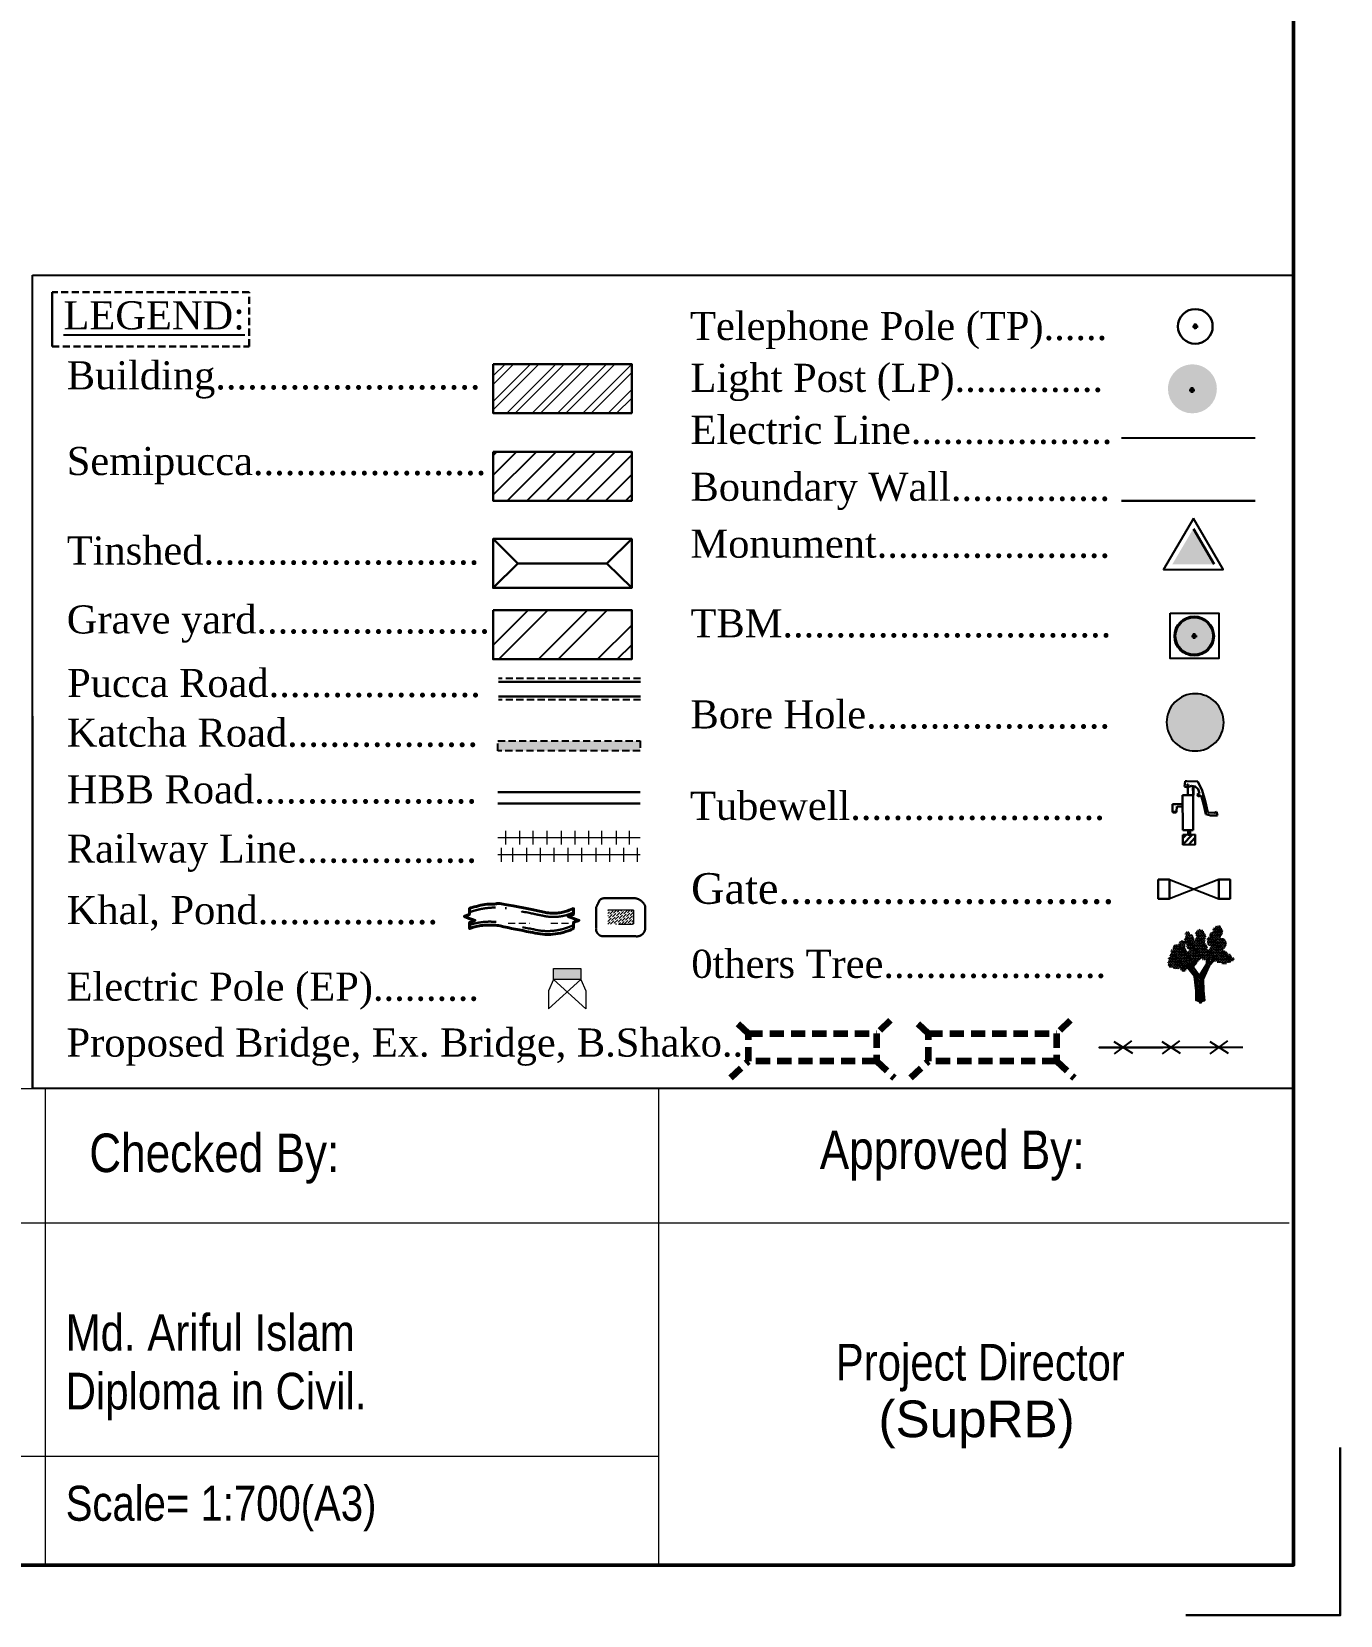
# Model space of a CAD drawing. Header units: inches. Extents: x 771028 to 773337, y 2500430 to 2500783.
# Drawn here: x 772496.1 to 772588.3, y 2500429.9 to 2500541.5 of the extents above; entities that cross this region are included whole.
import ezdxf
from ezdxf.enums import TextEntityAlignment as Align

# ---------------------------------------------------------------- set-up
doc = ezdxf.new("R2010")
doc.units = ezdxf.units.IN
doc.header["$MEASUREMENT"] = 0
doc.header["$PDMODE"] = 98
doc.header["$PDSIZE"] = 0.2
doc.linetypes.add('DASHED', pattern=[0.75, 0.5, -0.25])
doc.linetypes.add('DASHED2', pattern=[0.375, 0.25, -0.125])
for name, color, linetype in [('BM_TBM', 1, 'Continuous'), ('BORE HOLE', 1, 'Continuous'), ('Boundary wall', 7, 'Continuous'), ('Building', 5, 'Continuous'), ('Electric_Line', 214, 'Continuous'), ('Grave yard', 88, 'Continuous'), ('katcha road', 3, 'Continuous'), ('Layout_Text', 7, 'Continuous'), ('LIGHT_POST', 1, 'Continuous'), ('OTHER', 7, 'Continuous'), ('POND', 4, 'Continuous'), ('proposed', 1, 'Continuous'), ('Telephone_Pole', 70, 'Continuous'), ('text', 7, 'Continuous'), ('TEXTO', 7, 'Continuous'), ('Tree', 3, 'Continuous'), ('Tubewell', 112, 'Continuous'), ('Water Body', 4, 'Continuous')]:
    doc.layers.add(name, color=color, linetype=linetype)
for name, color, linetype, lineweight in [('Electric Pole', 20, 'Continuous', 15), ('Ex. Bridge', 212, 'DASHED', 30), ('Gate', 7, 'Continuous', 25), ('HBB Road', 24, 'Continuous', 5), ('KHAL+RIVER BANK', 160, 'Continuous', 18), ('Pucca Road', 12, 'Continuous', 30), ('Railway Line', 220, 'Continuous', 25), ('SEMI_PUCCA', 66, 'Continuous', 30), ('SHED', 7, 'Continuous', 30), ('TBM', 1, 'Continuous', 30), ('Water Line', 4, 'DASHED', 18)]:
    doc.layers.add(name, color=color, linetype=linetype, lineweight=lineweight)
doc.styles.add('SWIS', font='swissc.ttf')
doc.styles.add('TR', font='times.ttf')

# ---------------------------------------------------------------- blocks, each defined once
blk = doc.blocks.new('sdfsd')
at = {"layer": 'Tubewell', "color": 0, "lineweight": 30}
for p, q in [((685271.987, 2622810.672), (685271.428, 2622810.668)), ((685271.428, 2622810.668), (685271.444, 2622808.781)), ((685271.572, 2622811.423), (685271.535, 2622811.132)), ((685271.535, 2622811.132), (685271.706, 2622811.082)), ((685271.65, 2622811.421), (685271.572, 2622811.423)), ((685271.65, 2622811.421), (685272.238, 2622811.399)), ((685271.706, 2622810.951), (685271.705, 2622811.212)), ((685271.706, 2622811.082), (685271.77, 2622811.121)), ((685271.708, 2622810.67), (685271.706, 2622810.951)), ((685271.914, 2622811.175), (685271.77, 2622811.121)), ((685272.11, 2622811.137), (685271.914, 2622811.175)), ((685271.983, 2622811.156), (685271.987, 2622810.672)), ((685272.012, 2622811.156), (685271.983, 2622811.156)), ((685271.987, 2622810.672), (685272.016, 2622810.673)), ((685272.003, 2622808.785), (685271.987, 2622810.672)), ((685272.016, 2622810.673), (685272.012, 2622811.156)), ((685272.268, 2622810.995), (685272.11, 2622811.137)), ((685272.205, 2622810.694), (685272.335, 2622810.747)), ((685272.258, 2622810.59), (685272.205, 2622810.694)), ((685272.238, 2622811.399), (685272.478, 2622810.918)), ((685272.425, 2622810.653), (685272.258, 2622810.59)), ((685272.335, 2622810.747), (685272.268, 2622810.995)), ((685272.563, 2622810.122), (685272.425, 2622810.653)), ((685272.478, 2622810.918), (685272.639, 2622810.358)), ((685271.072, 2622810.188), (685270.876, 2622810.179)), ((685270.876, 2622810.179), (685270.879, 2622809.781)), ((685270.876, 2622810.179), (685270.876, 2622810.179)), ((685270.88, 2622809.774), (685271.102, 2622809.783)), ((685271.432, 2622810.204), (685271.072, 2622810.188)), ((685271.102, 2622809.783), (685271.112, 2622810.058)), ((685271.112, 2622810.058), (685271.433, 2622810.06)), ((685272.685, 2622809.653), (685272.563, 2622810.122)), ((685272.639, 2622810.358), (685272.788, 2622809.732)), ((685273.142, 2622809.709), (685273.246, 2622809.762)), ((685273.246, 2622809.762), (685273.3, 2622809.58)), ((685272.934, 2622809.577), (685272.685, 2622809.653)), ((685272.788, 2622809.732), (685273.142, 2622809.709)), ((685273.3, 2622809.58), (685272.934, 2622809.577)), ((685271.444, 2622808.781), (685272.003, 2622808.785)), ((685272.105, 2622808.544), (685271.444, 2622808.538)), ((685271.444, 2622808.538), (685271.449, 2622808.005)), ((685271.446, 2622808.349), (685271.62, 2622808.54)), ((685271.449, 2622808.007), (685271.937, 2622808.542)), ((685271.723, 2622808.783), (685271.725, 2622808.54)), ((685271.725, 2622808.54), (685271.842, 2622808.541)), ((685271.763, 2622808.007), (685272.106, 2622808.383)), ((685271.842, 2622808.541), (685271.84, 2622808.784)), ((685272.109, 2622808.01), (685272.105, 2622808.544)), ((685271.449, 2622808.005), (685272.109, 2622808.01)), ((685272.08, 2622808.01), (685272.109, 2622808.041))]:
    blk.add_line(p, q, dxfattribs=at)
for centre, major_axis, ratio, start_param, end_param in [((685271.705, 2622811.212), (0.0253, 0.0253), 1, 6.28318530692002, 12.56637061409961), ((685270.991, 2622809.782), (0.111, 0.001), 0.503998, 3.140941, 6.283186)]:
    blk.add_ellipse(centre, major_axis=major_axis, ratio=ratio, start_param=start_param, end_param=end_param, dxfattribs=at)
blk = doc.blocks.new('eeee')
at = {"layer": 'Electric Pole'}
for p, q in [((353314.022, 2673550.959), (353313.7, 2673550.259)), ((353313.7, 2673549.119), (353315.739, 2673550.959)), ((353314.022, 2673551.649), (353315.739, 2673551.649)), ((353314.022, 2673550.959), (353314.022, 2673551.649)), ((353315.739, 2673550.959), (353314.022, 2673550.959)), ((353316.061, 2673549.119), (353314.022, 2673550.959)), ((353315.739, 2673551.649), (353315.739, 2673550.959)), ((353315.739, 2673550.959), (353316.061, 2673550.259)), ((353313.7, 2673550.259), (353313.7, 2673549.119)), ((353316.061, 2673550.259), (353316.061, 2673549.119))]:
    blk.add_line(p, q, dxfattribs=at)
blk.add_solid([(353314.022, 2673551.649), (353315.739, 2673551.649), (353314.022, 2673550.959), (353315.739, 2673550.959)], dxfattribs=at)
blk = doc.blocks.new('dsfsd')
at = {"layer": 'LIGHT_POST'}
h = blk.add_hatch(color=5, dxfattribs=at)
h.set_gradient(color1=(0, 0, 255), color2=(56, 172, 6), tint=1, name='SPHERICAL')
edge = h.paths.add_edge_path()
edge.add_ellipse((726561.434, 2601765.061), major_axis=(-0.522, 0.522), ratio=1, start_angle=225, end_angle=405)
edge.add_ellipse((726561.434, 2601765.061), major_axis=(-0.522, 0.522), ratio=1, start_angle=45, end_angle=225)
blk.add_point((726561.423, 2601765.025), dxfattribs=at)
blk = doc.blocks.new('t')
at = {"layer": 'Tree'}
h = blk.add_hatch(dxfattribs=at)
h.set_pattern_fill('TRIANG', color=3, scale=0.184834, angle=0.58619, style=0)
h.set_pattern_definition([(60.5862, (781623.7387, 2539789.74409), (-0.0491814, 0.0832069), [0.0483275, -0.0483275]), (120.5862, (781623.7387, 2539789.74409), (-0.09665, -0.0009888), [0.0483275, -0.0483275]), (0.5862, (781623.71411, 2539789.78569), (0.0474686, 0.0841957), [0.0483275, -0.0483275])])
edge = h.paths.add_edge_path()
edge.add_ellipse((781624.834, 2539792.689), major_axis=(-0.0326, 0.0326), ratio=0.999999, start_angle=162.44681, end_angle=175.46993, ccw=False)
edge.add_ellipse((781625.035, 2539792.391), major_axis=(0.222, 0.222), ratio=0.999996, start_angle=438.00421, end_angle=439.91263, ccw=False)
edge.add_ellipse((781624.834, 2539792.689), major_axis=(-0.0326, 0.0326), ratio=1, start_angle=175.46993, end_angle=272.44682)
edge.add_ellipse((781624.87, 2539793.12), major_axis=(-0.28, 0.28), ratio=1, start_angle=134.25014, end_angle=244.25014)
edge.add_ellipse((781624.96, 2539793.087), major_axis=(-0.232, 0.232), ratio=1, start_angle=254.88214, end_angle=331.83745)
edge.add_ellipse((781624.721, 2539793.451), major_axis=(-0.108, 0.108), ratio=1, start_angle=205.97149, end_angle=240.7481)
edge.add_ellipse((781624.666, 2539793.82), major_axis=(-0.272, 0.272), ratio=1, start_angle=166.7032, end_angle=276.7032)
edge.add_ellipse((781624.807, 2539793.788), major_axis=(0.246, 0.246), ratio=1, start_angle=28.7113, end_angle=138.7113)
edge.add_ellipse((781624.485, 2539793.584), major_axis=(0.13, 0.13), ratio=1, start_angle=53.08468, end_angle=163.08468)
edge.add_ellipse((781624.342, 2539793.303), major_axis=(-0.138, 0.138), ratio=1, start_angle=-39.42408, end_angle=70.57592)
edge.add_ellipse((781624.402, 2539793.179), major_axis=(-0.17, 0.17), ratio=1, start_angle=35.61924, end_angle=141.04242)
edge.add_ellipse((781624.463, 2539792.763), major_axis=(-0.128, 0.128), ratio=1, start_angle=320.30096, end_angle=326.3607, ccw=False)
edge.add_ellipse((781624.402, 2539793.179), major_axis=(-0.17, 0.17), ratio=1, start_angle=141.04242, end_angle=145.61924, ccw=False)
edge.add_ellipse((781624.463, 2539792.763), major_axis=(0.128, 0.128), ratio=1, start_angle=56.3607, end_angle=160.30096)
edge.add_ellipse((781624.177, 2539792.43), major_axis=(-0.2, 0.2), ratio=1, start_angle=-70.51537, end_angle=-34.55421)
edge.add_ellipse((781623.806, 2539792.815), major_axis=(0.238, 0.238), ratio=1, start_angle=296.63219, end_angle=355.99586)
edge.add_ellipse((781623.9, 2539792.945), major_axis=(-0.13, 0.13), ratio=1, start_angle=254.47768, end_angle=302.80895)
edge.add_ellipse((781623.784, 2539793.29), major_axis=(-0.16, 0.16), ratio=1, start_angle=178.22973, end_angle=239.0569)
edge.add_ellipse((781624, 2539793.35), major_axis=(-0.00461, 0.00461), ratio=1, start_angle=170.58618, end_angle=280.58619)
edge.add_ellipse((781623.65, 2539793.535), major_axis=(-0.28, 0.28), ratio=1, start_angle=198.02079, end_angle=308.02079)
edge.add_ellipse((781623.76, 2539793.652), major_axis=(-0.2, 0.2), ratio=1, start_angle=-32.46312, end_angle=77.53688)
edge.add_ellipse((781623.678, 2539793.292), major_axis=(-0.184, 0.184), ratio=1, start_angle=-7.98006, end_angle=68.06958)
edge.add_ellipse((781623.382, 2539793.042), major_axis=(0.111, 0.111), ratio=1, start_angle=23.92238, end_angle=76.16713)
edge.add_ellipse((781623.231, 2539793.296), major_axis=(-0.0972, 0.0972), ratio=1, start_angle=165.13961, end_angle=275.13961)
edge.add_ellipse((781623.174, 2539793.458), major_axis=(-0.11, 0.11), ratio=1, start_angle=203.64027, end_angle=313.64027)
edge.add_ellipse((781622.987, 2539793.589), major_axis=(0.136, 0.136), ratio=1, start_angle=322.31302, end_angle=432.31302)
edge.add_ellipse((781622.963, 2539793.67), major_axis=(0.0783, 0.0783), ratio=1, start_angle=80.58619, end_angle=190.58619)
edge.add_ellipse((781622.938, 2539793.526), major_axis=(0.0461, 0.0461), ratio=1, start_angle=80.58619, end_angle=190.58619)
edge.add_ellipse((781623.056, 2539793.278), major_axis=(0.175, 0.175), ratio=1, start_angle=83.60245, end_angle=193.60245)
edge.add_ellipse((781623.243, 2539793.028), major_axis=(-0.225, 0.225), ratio=1, start_angle=38.10867, end_angle=119.81688)
edge.add_ellipse((781623.234, 2539792.54), major_axis=(-0.138, 0.138), ratio=1, start_angle=-22.61366, end_angle=41.38805)
edge.add_ellipse((781622.956, 2539792.56), major_axis=(-0.0591, 0.0591), ratio=1, start_angle=219.96864, end_angle=331.95863)
edge.add_ellipse((781622.796, 2539792.671), major_axis=(-0.098, 0.098), ratio=1, start_angle=211.80488, end_angle=321.80488)
edge.add_ellipse((781622.551, 2539793.006), major_axis=(0.213, 0.213), ratio=1, start_angle=274.33771, end_angle=384.33771)
edge.add_ellipse((781622.722, 2539793.086), major_axis=(0.15, 0.15), ratio=1, start_angle=62.68816, end_angle=153.15745)
edge.add_ellipse((781622.428, 2539792.93), major_axis=(-0.0909, 0.0909), ratio=1, start_angle=236.64823, end_angle=269.19738, ccw=False)
edge.add_ellipse((781622.722, 2539793.086), major_axis=(0.15, 0.15), ratio=1, start_angle=153.15745, end_angle=172.68816, ccw=False)
edge.add_ellipse((781622.428, 2539792.93), major_axis=(-0.0909, 0.0909), ratio=1, start_angle=269.19738, end_angle=346.64823)
edge.add_ellipse((781622.353, 2539792.826), major_axis=(-0.151, 0.151), ratio=1, start_angle=-47.01437, end_angle=62.98563)
edge.add_ellipse((781622.165, 2539792.626), major_axis=(0.0949, 0.0949), ratio=1, start_angle=51.5035, end_angle=161.5035)
edge.add_ellipse((781622.12, 2539792.428), major_axis=(0.111, 0.111), ratio=1, start_angle=73.45303, end_angle=183.45303)
edge.add_ellipse((781622.01, 2539792.167), major_axis=(-0.101, 0.101), ratio=1, start_angle=-47.37473, end_angle=87.61493)
edge.add_ellipse((781622.092, 2539791.914), major_axis=(-0.173, 0.173), ratio=1, start_angle=5.18812, end_angle=149.84034)
edge.add_ellipse((781622.336, 2539791.856), major_axis=(0.18, 0.18), ratio=1, start_angle=179.57996, end_angle=284.67131)
edge.add_ellipse((781622.746, 2539791.678), major_axis=(-0.139, 0.139), ratio=1, start_angle=12.62878, end_angle=30.35474, ccw=False)
edge.add_ellipse((781622.336, 2539791.856), major_axis=(0.18, 0.18), ratio=1, start_angle=284.67131, end_angle=298.31221, ccw=False)
edge.add_ellipse((781622.746, 2539791.678), major_axis=(0.139, 0.139), ratio=1, start_angle=120.35474, end_angle=336.76529)
edge.add_line((781622.928, 2539791.751), (781623.522, 2539791.99))
edge.add_line((781623.522, 2539791.99), (781623.732, 2539792.198))
edge.add_line((781623.732, 2539792.198), (781624.106, 2539792.161))
edge.add_line((781624.106, 2539792.161), (781624.54, 2539792.114))
edge.add_ellipse((781624.608, 2539792.136), major_axis=(-0.0506, 0.0506), ratio=1, start_angle=62.59366, end_angle=215.14689)
edge.add_ellipse((781624.866, 2539792.153), major_axis=(0.134, 0.134), ratio=1, start_angle=144.04757, end_angle=254.04757)
edge.add_ellipse((781625.13, 2539792.118), major_axis=(-0.152, 0.152), ratio=1, start_angle=82.31989, end_angle=192.31989)
edge.add_ellipse((781625.393, 2539792.157), major_axis=(-0.124, 0.124), ratio=1, start_angle=107.1248, end_angle=217.1248)
edge.add_ellipse((781625.627, 2539792.216), major_axis=(0.0729, 0.0729), ratio=1, start_angle=189.00131, end_angle=299.00131)
edge.add_ellipse((781625.617, 2539792.182), major_axis=(-0.0768, 0.0768), ratio=1, start_angle=227.88103, end_angle=337.88103)
edge.add_ellipse((781625.39, 2539792.294), major_axis=(-0.131, 0.131), ratio=1, start_angle=221.32918, end_angle=331.32918)
edge.add_ellipse((781625.035, 2539792.391), major_axis=(-0.222, 0.222), ratio=1, start_angle=239.91259, end_angle=348.00416)
h = blk.add_hatch(dxfattribs=at)
h.set_pattern_fill('GRAVEL', color=252, scale=0.199621, angle=0.58619, style=0)
h.set_pattern_definition([(228.59898579, (774389.84682, 2525920.667561), (-2.201183780362, -2.527950541338), [0.0374503114, -3.707587512]), (185.55588576, (774389.822052, 2525920.63947), (3.337375255548, 0.312524068032), [0.06426591, -6.36232316]), (133.09658573, (774389.758088, 2525920.633248), (2.814843158658, -3.033394543535), [0.045314721, -4.48616294]), (267.85988576, (774389.650243, 2525920.562549), (0.221393154429, 5.569885992107), [0.05852321, -5.793796674]), (293.41988573, (774389.648058, 2525920.504067), (-1.425936838065, 3.325982387178), [0.0573866397, -5.681285121]), (357.85988575, (774389.670867, 2525920.451407), (-5.569885985988, 0.221393154699), [0.05852321, -5.7937966676]), (38.28038579, (774389.729349, 2525920.449222), (-3.590097974692, -2.820538834573), [0.0773939513, -7.6619950553]), (72.841485774, (774389.790102, 2525920.497168), (1.8858129165, 6.143675998283), [0.073067858, -7.233720451]), (122.01578573, (774389.811659, 2525920.566984), (-2.263839955844, 3.595790265403), [0.058721407, -5.813425684]), (175.82258575, (774389.780527, 2525920.616774), (3.06471903952, -0.2470228415), [0.0670395537, -3.284936739]), (222.98358579, (774389.713666, 2525920.621658), (-3.3088981878724, -3.0960433214184), [0.0866966804, -8.58297776]), (139.40028573, (774389.92584, 2525920.562585), (-1.96555141564, 1.65017548232), [0.029590634, -2.929485306]), (172.05538575, (774389.903372, 2525920.581842), (3.624270030557, -0.51968354593), [0.056296, -5.5733173403]), (225.5861858, (774389.84762, 2525920.58962), (0.0028478828, -0.278351988), [0.0393668646, -0.354302616]), (203.78478578, (774389.82779, 2525920.622825), (1.386063665796, 0.57094358156), [0.0211998336, -2.0987760127]), (292.38758573, (774389.80839, 2525920.614276), (-0.28689552322, 0.83220790027), [0.029980904, -1.4690684686]), (31.5499858, (774389.81981, 2525920.586554), (0.82935938363, 0.5652481353), [0.048694368, -1.574447157]), (162.15128574, (774389.86131, 2525920.61203), (0.55955180165, -0.27265569247), [0.035210853, -0.845061311]), (16.97568577, (774389.646947, 2525920.612624), (2.774976003668, 0.863532501921), [0.0493265385, -4.883339836]), (70.93238578, (774389.694124, 2525920.627025), (-1.082079576822, -3.0732630302), [0.041382238, -4.096832916]), (293.78478573, (774389.860737, 2525920.667703), (-0.57094358094, 1.38606366732), [0.042399389, -2.077576459]), (344.19668574, (774389.877837, 2525920.628905), (-2.792063253522, 0.80657485144), [0.0493265385, -4.883339836]), (340.03018574, (774389.648713, 2525920.440046), (-1.397455774154, 0.5424632748), [0.0475672624, -2.3307969706]), (295.36128573, (774389.69342, 2525920.4238), (-1.423084044796, 3.047632486923), [0.0398559545, -3.9457453383]), (67.38758578, (774389.86637, 2525920.38938), (0.54246476351, 1.39745520246), [0.042399389, -2.077576459]), (17.94018577, (774389.88267, 2525920.42852), (-3.607183771754, -1.150428548006), [0.0466628497, -4.6196095967]), (70.03018578, (774389.729976, 2525920.387985), (-0.542463274195, -1.39745577569), [0.023783631, -2.354580604]), (101.89608574, (774389.849667, 2525920.38921), (-0.2897427723, 1.11055994212), [0.0141939063, -1.4052020144]), (166.54998574, (774389.84674, 2525920.4031), (0.83790373334, -0.269807714), [0.0573866396, -1.0903475445]), (186.59518576, (774389.790928, 2525920.416446), (2.780671067375, 0.306830530263), [0.053181914, -5.2650019785]), (304.2762857, (774389.82007, 2525920.5615), (-0.28404803566, 0.55385579515), [0.040146569, -0.963517936]), (353.74338575, (774389.842676, 2525920.528328), (4.737677938277, -0.508292039723), [0.070091007, -6.938997717]), (61.53158578, (774389.91235, 2525920.52069), (-1.093472439868, -1.95985494852), [0.0286594983, -2.837298683]), (90.5861858, (774389.926, 2525920.54588), (-0.2811997836, 0.27550402), [0.016701988, -0.261664482]), (120.84258573, (774389.785276, 2525920.42474), (1.133341363665, -1.937072484367), [0.0386717835, -3.828518815]), (48.59898579, (774389.76545, 2525920.457943), (2.201183780362, 2.527950541338), [0.074900623, -3.6701372004]), (0.5861858, (774389.81498, 2525920.51413), (0.27550402, 0.281199784), [0.072375282, -0.205991188]), (325.89098573, (774389.887355, 2525920.514866), (-2.803452616434, 1.919986907672), [0.044013636, -4.357346628]), (254.64078577, (774389.923797, 2525920.490185), (-0.26696034291, -1.116255524725), [0.040530715, -1.986007809]), (208.23218578, (774389.913061, 2525920.451102), (-5.260206123652, -2.837630910818), [0.065990947, -6.5331146306]), (176.01228575, (774389.854921, 2525920.419885), (-3.62142274416, 0.2413279886015), [0.0698140323, -6.9115816816])])
h.paths.add_polyline_path([(781622.928, 2539791.751), (781623.393, 2539791.163), (781623.483, 2539790.315), (781623.49, 2539789.76), (781623.971, 2539789.746), (781623.92, 2539790.323), (781623.902, 2539791.01), (781624.088, 2539791.445), (781624.261, 2539791.798), (781624.54, 2539792.114), (781624.483, 2539792.205), (781624.243, 2539791.92), (781624.221, 2539792.196), (781624.106, 2539792.16), (781624.112, 2539791.909), (781623.682, 2539791.223), (781623.313, 2539791.737), (781623.522, 2539791.99), (781623.452, 2539792.199), (781623.131, 2539791.729), (781622.948, 2539792.014)])
at = {"layer": 'Tree', "color": 229}
for p, q in [((781623.393, 2539791.163, 16.346), (781623.393, 2539791.163, 16.346)), ((781623.483, 2539790.315, 16.346), (781623.483, 2539790.315, 16.346)), ((781623.92, 2539790.323, 16.346), (781623.92, 2539790.323, 16.346))]:
    blk.add_line(p, q, dxfattribs=at)
at = {"layer": 'Tree', "color": 229, "elevation": 16.346}
for points in [[(781624.54, 2539792.114), (781624.261, 2539791.798), (781623.902, 2539791.01), (781623.92, 2539790.323), (781623.971, 2539789.746), (781623.49, 2539789.746), (781623.483, 2539790.315), (781623.393, 2539791.163), (781622.928, 2539791.751)], [(781622.948, 2539792.014), (781623.131, 2539791.729), (781623.452, 2539792.199)], [(781623.522, 2539791.99), (781623.313, 2539791.737), (781623.682, 2539791.223), (781624.112, 2539791.909), (781624.106, 2539792.161)], [(781624.221, 2539792.196), (781624.243, 2539791.92), (781624.483, 2539792.205)]]:
    blk.add_lwpolyline(points, dxfattribs=at)
at = {"layer": 'Tree'}
blk.add_point((781623.739, 2539789.744, 3.892), dxfattribs=at)

msp = doc.modelspace()

# ---------------------------------------------------------------- hatches: boundary and pattern name
at = {"layer": 'BM_TBM', "ltscale": 0.2}
h = msp.add_hatch(color=2, dxfattribs=at)
h.set_gradient(color1=(255, 255, 0), color2=(255, 255, 92), one_color=1, tint=0.68)
edge = h.paths.add_edge_path()
edge.add_ellipse((772578.046, 2500498.934), major_axis=(0.942, 0.942), ratio=1, start_angle=0, end_angle=360)
h = msp.add_hatch(color=2, dxfattribs=at)
h.set_gradient(color1=(255, 255, 0), color2=(255, 255, 92), one_color=1, tint=0.68)
edge = h.paths.add_edge_path()
edge.add_ellipse((772578.046, 2500498.934), major_axis=(0.942, 0.942), ratio=1, start_angle=0, end_angle=360)
at = {"layer": 'BORE HOLE', "ltscale": 0.2}
msp.add_hatch(color=256, dxfattribs=at).paths.add_polyline_path([(772579.973, 2500493.626, 1), (772576.253, 2500492.08, 1)])
at = {"layer": 'Building', "lineweight": 20, "ltscale": 0.2}
h = msp.add_hatch(dxfattribs=at)
h.set_pattern_fill('ANSI32', color=256, scale=3.371745, style=0)
h.set_pattern_definition([(45, (375437.9252, -504365.2002), (-0.8940689693, 0.8940689693), []), (45, (375438.5213, -504365.2002), (-0.8940689693, 0.8940689693), [])])
h.paths.add_polyline_path([(772528.624, 2500518.1), (772538.398, 2500518.1), (772538.398, 2500514.642), (772528.624, 2500514.642)])
edge = h.paths.add_edge_path(flags=17)
edge.add_line((772528.624, 2500518.033), (772528.691, 2500518.1))
at = {"layer": 'Grave yard', "lineweight": 25, "ltscale": 0.2}
h = msp.add_hatch(dxfattribs=at)
h.set_pattern_fill('ANSI32', color=256, scale=7.8674362)
h.paths.add_polyline_path([(772528.624, 2500500.761), (772538.398, 2500500.761), (772538.398, 2500497.303), (772528.624, 2500497.303)])
edge = h.paths.add_edge_path()
edge.add_line((772538.382, 2500497.303), (772538.398, 2500497.32))
at = {"layer": 'katcha road', "linetype": 'DASHED2', "lineweight": 25, "ltscale": 2}
msp.add_hatch(color=256, dxfattribs=at).paths.add_polyline_path([(772528.967, 2500491.547), (772538.983, 2500491.547), (772538.983, 2500490.851), (772528.967, 2500490.851)])
at = {"layer": 'SEMI_PUCCA', "lineweight": 25, "ltscale": 0.2}
h = msp.add_hatch(dxfattribs=at)
h.set_pattern_fill('ANSI31', color=256, scale=7.867436)
h.set_pattern_definition([(45, (434567.3166, -1118633.3653), (-0.6953896861, 0.6953896861), [])])
h.paths.add_polyline_path([(772528.624, 2500511.926), (772538.398, 2500511.926), (772538.398, 2500508.468), (772528.624, 2500508.468)])
edge = h.paths.add_edge_path()
edge.add_line((772538.382, 2500508.468), (772538.398, 2500508.484))

# ---------------------------------------------------------------- linework, layer by layer
at = {"linetype": 'DASHED', "lineweight": 30}
for p, q in [((772511.433, 2500523.165), (772497.538, 2500523.165)), ((772511.433, 2500519.345), (772511.433, 2500523.165)), ((772497.538, 2500519.345), (772511.433, 2500519.345))]:
    msp.add_line(p, q, dxfattribs=at)
at = {"linetype": 'DASHED', "lineweight": 25}
msp.add_line((772585.053, 2500503.05, 0), (772585.054, 2500467.056), dxfattribs=at)
at = {"lineweight": 15}
for p, q in [((772496.165, 2500467.054), (772496.165, 2500493.298, 0)), ((772232.254, 2500467.053, 0), (772585.054, 2500467.053, 0)), ((772497.045, 2500467.053), (772497.046, 2500433.475)), ((772540.281, 2500467.053), (772540.281, 2500433.475)), ((772585.054, 2500467.053), (772585.054, 2500433.475)), ((772584.747, 2500457.561), (772326.906, 2500457.562)), ((772540.281, 2500441.115), (772413.947, 2500441.115))]:
    msp.add_line(p, q, dxfattribs=at)
at = {"lineweight": 25}
msp.add_line((772496.165, 2500493.297, 0), (772496.165, 2500467.053, 0), dxfattribs=at)
msp.add_lwpolyline([(772232.254, 2500433.476), (772585.054, 2500433.476), (772585.054, 2500682.956), (772232.254, 2500682.956)], close=True)
at = {"lineweight": 50}
msp.add_lwpolyline([(772232.254, 2500433.476), (772585.054, 2500433.476), (772585.054, 2500682.956), (772232.254, 2500682.956)], close=True, dxfattribs=at)
at = {"lineweight": 25, "elevation": 0}
for points in [[(772496.165, 2500524.366), (772585.054, 2500524.366)], [(772585.054, 2500524.364), (772585.054, 2500467.054), (772585.054, 2500503.05)]]:
    msp.add_lwpolyline(points, dxfattribs=at)
at = {"elevation": 0}
msp.add_lwpolyline([(772496.165, 2500524.366), (772585.054, 2500524.366), (772585.054, 2500467.054), (772496.165, 2500467.054)], close=True, dxfattribs=at)
at = {"linetype": 'DASHED', "lineweight": 30, "elevation": 0}
msp.add_lwpolyline([(772497.538, 2500523.165), (772497.538, 2500519.345)], close=True, dxfattribs=at)
at = {"lineweight": 15, "elevation": 0}
msp.add_lwpolyline([(772585.053, 2500483.446), (772585.054, 2500467.054)], dxfattribs=at)
at = {"elevation": 0.636}
msp.add_lwpolyline([(772581.483, 2500469.952), (772571.35, 2500469.952), (772575.863, 2500469.952)], dxfattribs=at)
at = {"layer": 'BM_TBM', "elevation": -2.754}
msp.add_lwpolyline([(772576.345, 2500500.553), (772579.788, 2500500.553), (772579.788, 2500497.358), (772576.345, 2500497.358)], close=True, dxfattribs=at)
at = {"layer": 'BM_TBM'}
for major_axis, start_param, end_param in [((0.942, 0.942), 5.497787143045644, 11.78097245022523), ((0.942, 0.942), 5.497787143045644, 11.78097245022523), ((-0.988, 0.988), 3.9269908, 10.2101761), ((-0.988, 0.988), 3.9269908, 10.2101761), ((0.972, 0.972), 5.497787143196285, 11.78097245037587), ((0.972, 0.972), 5.497787143196285, 11.78097245037587), ((0.957, 0.957), 5.497787143116517, 11.7809724502961), ((0.957, 0.957), 5.497787143116517, 11.7809724502961), ((-0.926, 0.926), 3.9269908, 10.2101761), ((-0.926, 0.926), 3.9269908, 10.2101761)]:
    msp.add_ellipse((772578.046, 2500498.934, 9.179), major_axis=major_axis, ratio=1, start_param=start_param, end_param=end_param, dxfattribs=at)
msp.add_point((772578.046, 2500498.934, 9.179), dxfattribs=at)
msp.add_point((772578.046, 2500498.934, 9.179), dxfattribs=at)
at = {"layer": 'BORE HOLE', "elevation": 0}
msp.add_lwpolyline([(772579.973, 2500493.626, 1), (772576.253, 2500492.08, 1)], format="xyb", close=True, dxfattribs=at)
at = {"layer": 'Boundary wall', "lineweight": 30}
msp.add_line((772572.921, 2500508.452), (772582.344, 2500508.452), dxfattribs=at)
at = {"layer": 'Building', "lineweight": 20}
msp.add_line((772528.624, 2500518.033), (772528.691, 2500518.1), dxfattribs=at)
at = {"layer": 'Building', "lineweight": 30, "elevation": 0}
msp.add_lwpolyline([(772528.624, 2500518.1), (772538.398, 2500518.1), (772538.398, 2500514.642), (772528.624, 2500514.642)], close=True, dxfattribs=at)
at = {"layer": 'Defpoints', "color": 1, "linetype": 'Continuous', "lineweight": 30}
msp.add_lwpolyline([(772588.345, 2500441.756), (772588.34, 2500429.931), (772577.454, 2500429.936)], dxfattribs=at)
at = {"layer": 'Electric_Line', "color": 6, "linetype": 'DASHED2', "lineweight": 25, "ltscale": 300}
msp.add_line((772572.921, 2500512.905), (772582.344, 2500512.905), dxfattribs=at)
at = {"layer": 'Ex. Bridge', "linetype": 'DASHED', "lineweight": 100, "ltscale": 2, "extrusion": (-1.4067e-14, -0.31995, 0.947434), "elevation": -800025.064}
for points in [[(772569.296, 2369033.411), (772568.338, 2369032.453), (772568.338, 2369030.391), (772559.312, 2369030.391), (772559.312, 2369032.453), (772558.354, 2369033.411)], [(772558.074, 2369029.153), (772559.312, 2369030.391), (772559.312, 2369032.453), (772568.338, 2369032.453), (772568.338, 2369030.391), (772569.576, 2369029.153)]]:
    msp.add_lwpolyline(points, dxfattribs=at)
at = {"layer": 'Gate'}
for p, q in [((772579.788, 2500481.768), (772576.3, 2500480.424)), ((772576.3, 2500481.768), (772579.788, 2500480.424))]:
    msp.add_line(p, q, dxfattribs=at)
at = {"layer": 'Gate', "lineweight": 30, "elevation": 0}
for points in [[(772575.51, 2500481.768), (772576.3, 2500481.768), (772576.3, 2500480.424), (772575.51, 2500480.424)], [(772579.788, 2500481.768), (772580.578, 2500481.768), (772580.578, 2500480.424), (772579.788, 2500480.424)]]:
    msp.add_lwpolyline(points, close=True, dxfattribs=at)
at = {"layer": 'Grave yard', "lineweight": 30, "elevation": 0}
msp.add_lwpolyline([(772528.624, 2500500.761), (772538.398, 2500500.761), (772538.398, 2500497.303), (772528.624, 2500497.303)], close=True, dxfattribs=at)
at = {"layer": 'HBB Road', "lineweight": 30, "ltscale": 180}
for p, q in [((772528.967, 2500487.93), (772538.983, 2500487.93)), ((772538.983, 2500487.134), (772528.967, 2500487.134))]:
    msp.add_line(p, q, dxfattribs=at)
at = {"layer": 'katcha road', "linetype": 'DASHED2', "lineweight": 25, "ltscale": 2}
for p, q in [((772539.013, 2500495.938), (772528.997, 2500495.938)), ((772539.013, 2500494.45), (772528.997, 2500494.45))]:
    msp.add_line(p, q, dxfattribs=at)
at = {"layer": 'katcha road', "linetype": 'DASHED2', "lineweight": 25, "ltscale": 2, "elevation": 0}
msp.add_lwpolyline([(772528.967, 2500491.547), (772538.983, 2500491.547), (772538.983, 2500490.851), (772528.967, 2500490.851)], close=True, dxfattribs=at)
at = {"layer": 'KHAL+RIVER BANK', "lineweight": 40, "ltscale": 15}
msp.add_ellipse((772539.656, 2500524.768), major_axis=(33.546, 33.546), ratio=1, start_param=3.7031152, end_param=3.7490135, dxfattribs=at)
msp.add_rational_spline([(772531.257, 2500478.077), (772532.816, 2500477.634), (772534.29, 2500478.311), (772534.29, 2500478.532), (772534.29, 2500478.754), (772534.483, 2500478.824), (772534.676, 2500478.894), (772534.29, 2500479.035), (772533.904, 2500479.175), (772534.097, 2500479.246), (772534.29, 2500479.316), (772534.29, 2500479.531), (772534.29, 2500479.746), (772533.185, 2500479.17), (772531.992, 2500479.534), (772530.899, 2500479.729), (772529.817, 2500479.976), (772528.414, 2500480.229), (772527.061, 2500479.779), (772527.011, 2500479.762), (772526.962, 2500479.746), (772526.962, 2500479.531), (772526.962, 2500479.316), (772526.768, 2500479.246), (772526.575, 2500479.175), (772526.962, 2500479.035), (772527.348, 2500478.894), (772527.155, 2500478.824), (772526.962, 2500478.754), (772526.962, 2500478.539), (772526.962, 2500478.324), (772527.011, 2500478.34), (772527.061, 2500478.357), (772528.072, 2500478.693), (772529.123, 2500478.511)], [1, 0.938247027296, 1, 1, 1, 1, 1, 1, 1, 1, 1, 1, 1, 0.9255718505, 1, 0.999710047853, 1, 0.968943318999, 1, 1, 1, 1, 1, 1, 1, 1, 1, 1, 1, 1, 1, 1, 1, 0.969774783837, 1], degree=2, knots=[0, 0, 0, 0.7065365, 0.7065365, 1.7065365, 1.7065365, 2.7065365, 2.7065365, 3.7065365, 3.7065365, 4.7065365, 4.7065365, 5.7065365, 5.7065365, 6.4830424, 6.4830424, 6.531206, 6.531206, 7.0309561, 7.0309561, 8.0309561, 8.0309561, 9.0309561, 9.0309561, 10.0309561, 10.0309561, 11.0309561, 11.0309561, 12.0309561, 12.0309561, 13.0309561, 13.0309561, 14.0309561, 14.0309561, 14.5239366, 14.5239366, 14.5239366], dxfattribs=at)
at = {"layer": 'OTHER'}
for p, q in [((772572.388, 2500470.365, 0.636), (772573.689, 2500469.539, 0.636)), ((772572.425, 2500469.486, 0.636), (772573.653, 2500470.418, 0.636)), ((772575.766, 2500470.365, 0.636), (772577.067, 2500469.539, 0.636)), ((772575.802, 2500469.486, 0.636), (772577.03, 2500470.418, 0.636)), ((772579.143, 2500470.365, 0.636), (772580.445, 2500469.539, 0.636)), ((772579.18, 2500469.486, 0.636), (772580.408, 2500470.418, 0.636))]:
    msp.add_line(p, q, dxfattribs=at)
at = {"layer": 'POND', "lineweight": 30}
msp.add_rational_spline([(772535.883, 2500479.797), (772535.883, 2500479.322), (772535.883, 2500478.847), (772535.883, 2500478.371), (772535.863, 2500478.22), (772535.907, 2500478.073), (772536.008, 2500477.957), (772536.109, 2500477.842), (772536.248, 2500477.779), (772536.402, 2500477.779), (772537.152, 2500477.779), (772537.902, 2500477.779), (772538.652, 2500477.779), (772538.828, 2500477.749), (772539.001, 2500477.796), (772539.137, 2500477.912), (772539.274, 2500478.027), (772539.349, 2500478.19), (772539.349, 2500478.369), (772539.349, 2500478.877), (772539.349, 2500479.385), (772539.349, 2500479.893), (772539.204, 2500480.265), (772538.87, 2500480.484), (772538.471, 2500480.469), (772537.852, 2500480.469), (772537.232, 2500480.469), (772536.613, 2500480.469), (772536.422, 2500480.485), (772536.242, 2500480.423), (772536.101, 2500480.293), (772535.883, 2500479.797), (772535.883, 2500479.797)], [1, 1, 1, 1, 0.940358894327, 0.940358894327, 1, 0.940358894327, 0.940358894327, 1, 1, 1, 1, 0.938106588185, 0.938106588185, 1, 0.938106588185, 0.938106588185, 1, 1, 1, 1, 0.876912348692, 0.876912348692, 1, 1, 1, 1, 0.943928571938, 0.943928571938, 1, 1, 1], degree=3, knots=[0, 0, 0, 0, 1, 1, 1, 1.852424, 1.852424, 1.852424, 2.7048479, 2.7048479, 2.7048479, 3.7048479, 3.7048479, 3.7048479, 4.5734713, 4.5734713, 4.5734713, 5.4420947, 5.4420947, 5.4420947, 6.4420947, 6.4420947, 6.4420947, 7.6769565, 7.6769565, 7.6769565, 8.6769565, 8.6769565, 8.6769565, 9.503096, 9.503096, 10.3292356, 10.3292356, 10.3292356, 10.3292356], dxfattribs=at)
at = {"layer": 'proposed', "linetype": 'DASHED', "lineweight": 100, "ltscale": 2, "extrusion": (-1.4067e-14, -0.31995, 0.947434), "elevation": -800025.064}
for points in [[(772556.608, 2369033.411), (772555.65, 2369032.453), (772555.65, 2369030.391), (772546.624, 2369030.391), (772546.624, 2369032.453), (772545.667, 2369033.411)], [(772545.386, 2369029.153), (772546.624, 2369030.391), (772546.624, 2369032.453), (772555.65, 2369032.453), (772555.65, 2369030.391), (772556.888, 2369029.153)]]:
    msp.add_lwpolyline(points, dxfattribs=at)
at = {"layer": 'Pucca Road', "ltscale": 0.5}
for p, q in [((772528.997, 2500495.719), (772539.013, 2500495.719)), ((772539.013, 2500494.669), (772528.997, 2500494.669))]:
    msp.add_line(p, q, dxfattribs=at)
at = {"layer": 'Railway Line', "lineweight": 15}
for p, q in [((772538.983, 2500484.722), (772528.967, 2500484.722)), ((772529.518, 2500484.245), (772529.518, 2500485.215)), ((772530.499, 2500484.247), (772530.499, 2500485.217)), ((772531.448, 2500484.247), (772531.448, 2500485.217)), ((772532.439, 2500484.247), (772532.439, 2500485.217)), ((772533.441, 2500484.247), (772533.441, 2500485.217)), ((772534.401, 2500484.247), (772534.401, 2500485.217)), ((772535.373, 2500484.247), (772535.373, 2500485.217)), ((772536.301, 2500484.247), (772536.301, 2500485.217)), ((772537.324, 2500484.247), (772537.324, 2500485.217)), ((772538.241, 2500484.247), (772538.241, 2500485.217)), ((772528.967, 2500483.543), (772538.983, 2500483.543)), ((772529.211, 2500483.032), (772529.211, 2500484.021)), ((772530.024, 2500483.032), (772530.024, 2500484.021)), ((772530.994, 2500483.032), (772530.994, 2500484.021)), ((772531.964, 2500483.032), (772531.964, 2500484.021)), ((772532.924, 2500483.032), (772532.924, 2500484.021)), ((772533.915, 2500483.032), (772533.915, 2500484.021)), ((772534.888, 2500483.032), (772534.888, 2500484.021)), ((772535.879, 2500483.032), (772535.879, 2500484.021)), ((772536.849, 2500483.032), (772536.849, 2500484.021)), ((772537.841, 2500483.032), (772537.841, 2500484.021)), ((772538.804, 2500483.032), (772538.804, 2500484.021))]:
    msp.add_line(p, q, dxfattribs=at)
at = {"layer": 'SEMI_PUCCA', "lineweight": 20}
msp.add_line((772538.382, 2500508.468), (772538.398, 2500508.484), dxfattribs=at)
at = {"layer": 'SEMI_PUCCA', "lineweight": 30, "elevation": 0}
msp.add_lwpolyline([(772528.624, 2500511.926), (772538.398, 2500511.926), (772538.398, 2500508.468), (772528.624, 2500508.468)], close=True, dxfattribs=at)
at = {"layer": 'SHED', "lineweight": 30}
for p, q in [((772528.624, 2500502.326), (772528.624, 2500505.784)), ((772530.372, 2500504.055), (772536.651, 2500504.055))]:
    msp.add_line(p, q, dxfattribs=at)
at = {"layer": 'SHED', "lineweight": 30, "elevation": 0}
msp.add_lwpolyline([(772530.372, 2500504.055), (772528.624, 2500505.784), (772538.398, 2500505.784), (772538.398, 2500502.326), (772528.624, 2500502.326)], close=True, dxfattribs=at)
msp.add_lwpolyline([(772538.398, 2500505.784), (772536.651, 2500504.055), (772538.398, 2500502.326)], dxfattribs=at)
at = {"layer": 'TBM'}
msp.add_line((772579.461, 2500503.995, 67.321), (772577.984, 2500506.5, 67.321), dxfattribs=at)
at = {"layer": 'TBM', "lineweight": 25, "elevation": 67.321}
msp.add_lwpolyline([(772577.984, 2500507.209), (772575.878, 2500503.634), (772580.091, 2500503.634)], close=True, dxfattribs=at)
at = {"layer": 'TBM'}
msp.add_solid([(772576.508, 2500503.995, 67.321), (772579.461, 2500503.995, 67.321), (772577.984, 2500506.5, 67.321)], dxfattribs=at)
at = {"layer": 'Telephone_Pole', "lineweight": 30}
msp.add_ellipse((772578.122, 2500520.752), major_axis=(0.865, 0.865), ratio=1, start_param=1.5707963, end_param=7.8539816, dxfattribs=at)
at = {"layer": 'Telephone_Pole'}
msp.add_point((772578.122, 2500520.752), dxfattribs=at)
at = {"layer": 'Water Body', "linetype": 'DASHED2', "lineweight": 30, "ltscale": 15}
for points, weights, knots in [([(772534.29, 2500479.46), (772533.152, 2500478.915), (772531.943, 2500479.278), (772530.853, 2500479.473), (772529.775, 2500479.719), (772528.427, 2500479.961), (772527.128, 2500479.529), (772527.045, 2500479.501), (772526.962, 2500479.474)], [1, 0.932525707428, 1, 0.999714569868, 1, 0.969054367329, 1, 1, 1], [0, 0, 0, 0.7389021, 0.7389021, 0.7866886, 0.7866886, 1.2855399, 1.2855399, 2.2855399, 2.2855399, 2.2855399]), ([(772534.29, 2500478.572), (772532.851, 2500477.866), (772531.31, 2500478.307), (772530.235, 2500478.5), (772529.17, 2500478.743), (772528.057, 2500478.937), (772526.986, 2500478.581), (772526.974, 2500478.577), (772526.962, 2500478.573)], [1, 0.933133648373, 1, 0.999732328827, 1, 0.969604215401, 1, 1, 1], [0, 0, 0, 0.7355277, 0.7355277, 0.7818036, 0.7818036, 1.2761802, 1.2761802, 2.2761802, 2.2761802, 2.2761802])]:
    msp.add_rational_spline(points, weights, degree=2, knots=knots, dxfattribs=at)
at = {"layer": 'Water Line', "color": 143, "linetype": 'Continuous', "lineweight": 9, "ltscale": 15, "true_color": 0x7aafdf}
for p, q in [((772536.722, 2500479.577), (772536.775, 2500479.631)), ((772536.722, 2500479.389), (772536.841, 2500479.508)), ((772536.722, 2500479.2), (772536.77, 2500479.249)), ((772536.723, 2500478.824), (772536.958, 2500479.06)), ((772536.746, 2500479.037), (772536.746, 2500479.037)), ((772536.793, 2500479.084), (772537.029, 2500479.319)), ((772536.817, 2500479.296), (772536.817, 2500479.296)), ((772536.864, 2500479.343), (772537.1, 2500479.579)), ((772536.888, 2500479.555), (772536.888, 2500479.555)), ((772536.935, 2500479.602), (772536.964, 2500479.631)), ((772536.982, 2500478.895), (772537.218, 2500479.131)), ((772537.006, 2500479.107), (772537.006, 2500479.107)), ((772537.053, 2500479.154), (772537.288, 2500479.39)), ((772537.076, 2500479.366), (772537.076, 2500479.366)), ((772537.123, 2500479.414), (772537.341, 2500479.631)), ((772537.147, 2500479.626), (772537.147, 2500479.626)), ((772537.241, 2500478.966), (772537.477, 2500479.201)), ((772537.265, 2500479.178), (772537.265, 2500479.178)), ((772537.312, 2500479.225), (772537.548, 2500479.461)), ((772537.335, 2500479.437), (772537.335, 2500479.437)), ((772537.383, 2500479.484), (772537.53, 2500479.631)), ((772537.43, 2500478.777), (772537.665, 2500479.013)), ((772537.5, 2500479.037), (772537.736, 2500479.272)), ((772537.524, 2500479.249), (772537.524, 2500479.249)), ((772537.571, 2500479.296), (772537.807, 2500479.531)), ((772537.595, 2500479.508), (772537.595, 2500479.508)), ((772537.642, 2500479.555), (772537.718, 2500479.631)), ((772537.689, 2500478.848), (772537.925, 2500479.084)), ((772537.713, 2500479.06), (772537.713, 2500479.06)), ((772537.76, 2500479.107), (772537.995, 2500479.343)), ((772537.783, 2500479.319), (772537.783, 2500479.319)), ((772537.83, 2500479.366), (772538.066, 2500479.602)), ((772537.854, 2500479.579), (772537.854, 2500479.579)), ((772537.901, 2500479.626), (772537.907, 2500479.631)), ((772537.948, 2500478.919), (772538.184, 2500479.154)), ((772537.972, 2500479.131), (772537.972, 2500479.131)), ((772538.019, 2500479.178), (772538.255, 2500479.414)), ((772538.042, 2500479.39), (772538.042, 2500479.39)), ((772538.09, 2500479.437), (772538.284, 2500479.631)), ((772538.207, 2500478.989), (772538.443, 2500479.225)), ((772538.231, 2500479.201), (772538.231, 2500479.201)), ((772538.278, 2500479.249), (772538.511, 2500479.481)), ((772538.302, 2500479.461), (772538.302, 2500479.461)), ((772538.349, 2500479.508), (772538.472, 2500479.631)), ((772538.42, 2500479.013), (772538.42, 2500479.013)), ((772538.467, 2500479.06), (772538.511, 2500479.104)), ((772538.49, 2500479.272), (772538.49, 2500479.272)), ((772536.722, 2500478.635), (772536.888, 2500478.801)), ((772536.911, 2500478.636), (772537.147, 2500478.872)), ((772536.935, 2500478.848), (772536.935, 2500478.848)), ((772537.123, 2500478.659), (772537.123, 2500478.659)), ((772537.17, 2500478.707), (772537.406, 2500478.942)), ((772537.194, 2500478.919), (772537.194, 2500478.919)), ((772537.269, 2500478.617), (772537.335, 2500478.683)), ((772537.383, 2500478.73), (772537.383, 2500478.73)), ((772537.453, 2500478.989), (772537.453, 2500478.989)), ((772537.458, 2500478.617), (772537.595, 2500478.754)), ((772537.642, 2500478.801), (772537.642, 2500478.801)), ((772537.646, 2500478.617), (772537.854, 2500478.824)), ((772537.878, 2500478.659), (772538.113, 2500478.895)), ((772537.901, 2500478.872), (772537.901, 2500478.872)), ((772538.023, 2500478.617), (772538.042, 2500478.636)), ((772538.09, 2500478.683), (772538.09, 2500478.683)), ((772538.137, 2500478.73), (772538.372, 2500478.966)), ((772538.16, 2500478.942), (772538.16, 2500478.942)), ((772538.212, 2500478.617), (772538.302, 2500478.707)), ((772538.349, 2500478.754), (772538.349, 2500478.754)), ((772538.396, 2500478.801), (772538.511, 2500478.916)), ((772538.4, 2500478.617), (772538.511, 2500478.727))]:
    msp.add_line(p, q, dxfattribs=at)
at = {"layer": 'Water Line'}
msp.add_line((772526.962, 2500478.707, 4.136), (772527.445, 2500478.707, 4.136), dxfattribs=at)
at = {"layer": 'Water Line', "color": 152, "true_color": 0x2776bb}
for p, q in [((772529.679, 2500478.707, 4.136), (772531.186, 2500478.707, 4.136)), ((772532.693, 2500478.707, 4.136), (772534.201, 2500478.707, 4.136))]:
    msp.add_line(p, q, dxfattribs=at)
at = {"layer": 'Water Line', "color": 143, "linetype": 'DASHED2', "lineweight": 9, "ltscale": 15, "true_color": 0x7aafdf}
msp.add_rational_spline([(772536.722, 2500479.631), (772536.722, 2500479.124), (772536.722, 2500478.617), (772537.616, 2500478.617), (772538.511, 2500478.617), (772538.511, 2500479.124), (772538.511, 2500479.631), (772538.503, 2500479.632), (772538.495, 2500479.631), (772537.608, 2500479.631), (772536.722, 2500479.631)], [1, 1, 1, 1, 1, 1, 1, 0.993374994768, 1, 1, 1], degree=2, knots=[0, 0, 0, 1, 1, 2, 2, 3, 3, 3.2303447, 3.2303447, 4.2303447, 4.2303447, 4.2303447], dxfattribs=at)

# ---------------------------------------------------------------- block references
for name, p, xscale, yscale, zscale in [('dsfsd', (-925062.391, -3578613.417, 1.76), 2.336540627826424, 2.336540627826424, 2.336540627826424), ('sdfsd', (-125977.646, -938644.875), 1.31123936695602, 1.31123936695602, 1.31123936695602), ('t', (-165370.003, -547274.453), 1.2, 1.2, 1.2)]:
    msp.add_blockref(name, p, dxfattribs=dict(xscale=xscale, yscale=yscale, zscale=zscale))
at = {"layer": 'text', "xscale": 1.123915077434745, "yscale": 1.123915077434745, "zscale": 1.123915077434745}
msp.add_blockref('eeee', (375437.925, -504369.503), dxfattribs=at)

# ---------------------------------------------------------------- texts
at = {"layer": 'Layout_Text', "style": 'TR', "width": 1}
msp.add_text('Gate.............................', height=2.16034, dxfattribs=at).set_placement((772542.582, 2500480.068))
at = {"layer": 'text', "style": 'TR', "width": 1}
for s, height, p in [('%%ULEGEND:', 1.9803, (772498.341, 2500520.543, 0.403)), ('Tubewell........................', 1.98031, (772542.504, 2500485.979)), ('0thers Tree.....................', 1.98031, (772542.6, 2500474.848)), ('Electric Pole (EP)..........', 1.98031, (772498.561, 2500473.24)), ('Proposed Bridge, Ex. Bridge, B.Shako..', 1.98031, (772498.561, 2500469.301))]:
    msp.add_text(s, height=height, dxfattribs=at).set_placement(p)
for s, p in [('Telephone Pole (TP)......', (772542.509, 2500520.783)), ('Light Post (LP)..............', (772542.541, 2500517.129)), ('Electric Line...................', (772542.539, 2500513.466)), ('Boundary Wall...............', (772542.539, 2500509.455)), ('Monument......................', (772542.539, 2500505.445)), ('TBM...............................', (772542.539, 2500499.835)), ('Pucca Road....................', (772498.601, 2500495.629)), ('Bore Hole.......................', (772542.539, 2500493.414)), ('Katcha Road..................', (772498.574, 2500492.128)), ('HBB Road.....................', (772498.572, 2500488.133)), ('Railway Line.................', (772498.573, 2500483.957)), ('Khal, Pond.................', (772498.573, 2500479.624))]:
    msp.add_text(s, height=1.98031, dxfattribs=at).set_placement(p, align=Align.MIDDLE_LEFT)
at = {"layer": 'text', "style": 'TR'}
for s, p in [('Building.........................', (772498.575, 2500517.308)), ('Semipucca......................', (772498.575, 2500511.269)), ('Tinshed..........................', (772498.575, 2500504.962)), ('Grave yard......................', (772498.575, 2500500.104))]:
    msp.add_text(s, height=1.98031, dxfattribs=at).set_placement(p, align=Align.MIDDLE_LEFT)
at = {"layer": 'text', "linetype": 'Continuous', "lineweight": 15, "style": 'SWIS'}
for s, p in [('Checked By:', (772508.974, 2500462.183)), ('Approved By:', (772560.983, 2500462.397))]:
    msp.add_text(s, height=2.71383, rotation=359.99986, dxfattribs=at).set_placement(p, align=Align.MIDDLE)
at = {"layer": 'TEXTO', "linetype": 'ByBlock', "lineweight": 15, "style": 'SWIS'}
for s, height, p in [('Md. Ariful Islam', 2.58213, (772498.498, 2500448.568)), ('Project Director', 2.58213, (772552.777, 2500446.478, 18.911)), ('Diploma in Civil.', 2.58213, (772498.498, 2500444.439)), ('Scale= 1:700(A3)', 2.46588, (772498.498, 2500436.594))]:
    msp.add_text(s, height=height, rotation=359.99986, dxfattribs=at).set_placement(p)
at = {"layer": 'TEXTO', "linetype": 'ByBlock', "lineweight": 15, "insert": (772555.79, 2500445.065, -1.021), "char_height": 2.58213, "width": 18.33341, "attachment_point": 1, "rotation": 359.99986, "style": 'SWIS'}
msp.add_mtext('{\\fArial|b0|i0|c0|p34;(SupRB)}', dxfattribs=at)

doc.saveas('drawing.dxf')
